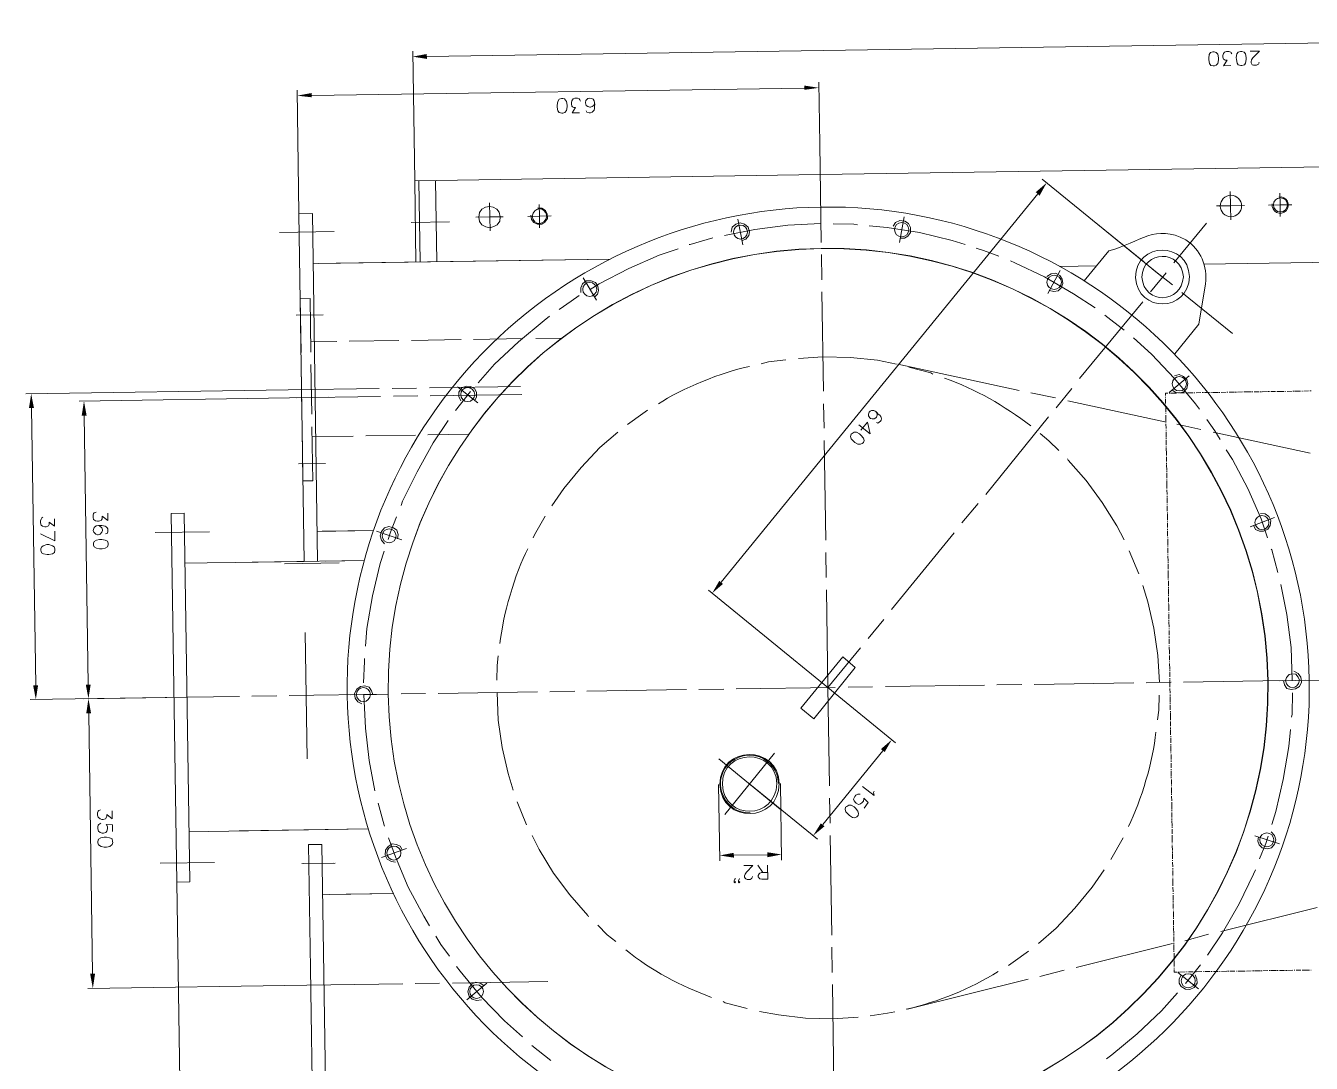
# Model space of a CAD drawing. Header units: millimetres. Extents: x -48 to 5523, y -114 to 5147.
# Drawn here: x -39.48 to -37.728, y -113.604 to -112.19 of the extents above; entities that cross this region are included whole.
import ezdxf

# ---------------------------------------------------------------- set-up
doc = ezdxf.new("R2010")
doc.units = ezdxf.units.MM
doc.layers.add('PDF_Geometry', color=7, linetype='Continuous')
doc.layers.add('PDF_Solid Fills', color=7, linetype='Continuous')

msp = doc.modelspace()

# ---------------------------------------------------------------- linework, layer by layer
at = {"layer": 'PDF_Geometry', "lineweight": 13}
for points in [[(-38.9482, -112.5118), (-38.9498, -112.401), (-38.3974, -112.3926), (-36.6601, -112.3663), (-36.6628, -112.1896)], [(-36.6827, -112.1974), (-38.9332, -112.2315)], [(-38.9498, -112.401), (-38.9525, -112.2243)], [(-37.8379, -112.2441), (-37.8479, -112.2443), (-37.843, -112.2367), (-37.8455, -112.2367), (-37.8472, -112.2359), (-37.8481, -112.2351), (-37.8489, -112.2326), (-37.849, -112.2301), (-37.8482, -112.2276), (-37.8465, -112.2259), (-37.844, -112.225), (-37.8407, -112.225), (-37.8382, -112.2258), (-37.8374, -112.2266), (-37.8365, -112.2282)], [(-37.7997, -112.2394), (-37.7996, -112.2402), (-37.8005, -112.2419), (-37.8013, -112.2427), (-37.8029, -112.2436), (-37.8071, -112.2436), (-37.8088, -112.2428), (-37.8096, -112.242), (-37.8105, -112.2404), (-37.8105, -112.2387), (-37.8097, -112.2362), (-37.8081, -112.2336), (-37.7991, -112.2243), (-37.8115, -112.2245)], [(-38.396, -112.4851), (-38.398, -112.3509), (-38.3993, -112.2668)], [(-39.082, -112.9197), (-39.0892, -112.4456), (-39.1075, -112.4459), (-39.1101, -112.2775)], [(-38.4192, -112.2746), (-39.09, -112.2847)], [(-38.7254, -112.3084), (-38.7354, -112.3085), (-38.7305, -112.301), (-38.733, -112.301), (-38.7347, -112.3002), (-38.7355, -112.2994), (-38.7364, -112.296), (-38.7364, -112.2944), (-38.7356, -112.2919), (-38.734, -112.2893), (-38.7315, -112.2885), (-38.7282, -112.2884), (-38.7257, -112.2892), (-38.7248, -112.2909), (-38.724, -112.2925)], [(-38.7115, -112.2882), (-38.714, -112.289), (-38.7165, -112.2916), (-38.7173, -112.2941), (-38.7173, -112.2949), (-38.7164, -112.2982), (-38.7138, -112.2999), (-38.7113, -112.3007), (-38.7105, -112.3007), (-38.708, -112.2998), (-38.7055, -112.2981), (-38.7048, -112.2947)], [(-38.7163, -112.3057), (-38.7154, -112.3074), (-38.7121, -112.3082), (-38.7104, -112.3082), (-38.7079, -112.3073), (-38.7054, -112.3047)], [(-38.944, -112.4009), (-38.9423, -112.5117)], [(-38.9215, -112.4005), (-38.9198, -112.5113)], [(-37.9311, -112.5322), (-38.0948, -112.3988)], [(-38.1011, -112.4189), (-38.5323, -112.948)], [(-37.8192, -112.4347), (-37.8384, -112.435), (-37.8387, -112.4158)], [(-37.755, -112.4337), (-37.7709, -112.4339), (-37.7711, -112.4181)], [(-39.0892, -112.4456), (-39.1075, -112.4459), (-39.1003, -112.92), (-39.1945, -112.9214)], [(-38.8291, -112.45), (-38.8474, -112.4502), (-38.8477, -112.4311)], [(-38.7916, -112.4477), (-38.7907, -112.4536), (-38.7873, -112.4577), (-38.7823, -112.4601), (-38.7764, -112.46), (-38.7723, -112.4574), (-38.769, -112.4524), (-38.7691, -112.4466), (-38.7717, -112.4416), (-38.7768, -112.4383), (-38.7826, -112.4384)], [(-38.7797, -112.4651), (-38.7799, -112.4492), (-38.7802, -112.4334)], [(-37.8575, -112.4353), (-37.8384, -112.435), (-37.8381, -112.4541)], [(-37.7706, -112.4498), (-37.7709, -112.4339), (-37.7867, -112.4342)], [(-38.9548, -112.4577), (-38.9023, -112.4569)], [(-38.8666, -112.4505), (-38.8474, -112.4502), (-38.8471, -112.4694)], [(-38.8624, -112.4505), (-38.8615, -112.4563), (-38.8581, -112.4612), (-38.853, -112.4637), (-38.8472, -112.4652), (-38.8422, -112.4635), (-38.8373, -112.4609), (-38.834, -112.4559), (-38.8333, -112.45)], [(-38.7641, -112.449), (-38.7958, -112.4495)], [(-38.3964, -112.4592), (-38.4414, -112.4616), (-38.4863, -112.4673), (-38.5278, -112.4754)], [(-38.5036, -112.4825), (-38.4986, -112.4808), (-38.4945, -112.4757), (-38.4937, -112.4707), (-38.4955, -112.4641), (-38.5006, -112.46), (-38.5064, -112.4584), (-38.5122, -112.4602), (-38.5172, -112.4644), (-38.5187, -112.4711)], [(-38.5098, -112.4535), (-38.5026, -112.4884)], [(-38.3464, -112.461), (-38.3514, -112.4602), (-38.3797, -112.4598)], [(-38.2001, -112.4879), (-38.2177, -112.4824), (-38.262, -112.4714), (-38.3063, -112.4646), (-38.3305, -112.4624)], [(-38.2886, -112.4793), (-38.2827, -112.4792), (-38.2778, -112.4766), (-38.2745, -112.4716), (-38.2746, -112.4649), (-38.2772, -112.4591), (-38.2823, -112.4559), (-38.2889, -112.4551), (-38.2947, -112.4577), (-38.298, -112.4628)], [(-38.2832, -112.45), (-38.2893, -112.4851)], [(-38.0264, -112.4545), (-37.9572, -112.5109)], [(-37.8713, -112.4588), (-37.9155, -112.5128)], [(-39.1338, -112.4713), (-39.0596, -112.4701)], [(-38.5436, -112.479), (-38.5743, -112.4878), (-38.576, -112.4878)], [(-38.5909, -112.4939), (-38.6166, -112.5026), (-38.658, -112.5207), (-38.6985, -112.5413), (-38.7109, -112.549)], [(-38.154, -112.5039), (-38.175, -112.4959), (-38.185, -112.4927)], [(-38.0377, -112.5372), (-38.0041, -112.4966)], [(-39.0881, -112.5139), (-38.6832, -112.5078), (-39.0815, -112.5138)], [(-38.3952, -112.5359), (-38.3958, -112.5017)], [(-38.0229, -112.5744), (-38.0524, -112.5549), (-38.0919, -112.5321), (-38.1322, -112.5128), (-38.1381, -112.5103)], [(-38.0205, -112.5169), (-38.0713, -112.5177)], [(-37.1347, -112.5035), (-37.8747, -112.5147)], [(-38.7203, -112.5333), (-38.7023, -112.5639)], [(-38.085, -112.5504), (-38.0791, -112.552), (-38.0733, -112.551), (-38.0692, -112.5468), (-38.0668, -112.5409), (-38.0677, -112.5351), (-38.0711, -112.5302), (-38.077, -112.5269), (-38.0828, -112.5278), (-38.0886, -112.5313)], [(-38.0704, -112.5235), (-38.0874, -112.5546)], [(-37.9262, -112.5263), (-37.9474, -112.5525)], [(-37.9446, -112.5216), (-37.9176, -112.5428)], [(-38.7049, -112.5598), (-38.7008, -112.5555), (-38.6992, -112.5505), (-38.7001, -112.5447), (-38.7035, -112.5397), (-38.7094, -112.5373), (-38.7161, -112.5374), (-38.721, -112.5417), (-38.7234, -112.5467), (-38.7233, -112.5534)], [(-38.3929, -112.6876), (-38.395, -112.5526)], [(-37.8726, -112.5413), (-37.8818, -112.5965), (-37.9145, -112.637)], [(-37.9049, -112.5535), (-37.8357, -112.6091)], [(-39.1046, -112.635), (-39.1058, -112.5617), (-39.0924, -112.5615), (-39.0913, -112.6348)], [(-38.7258, -112.5576), (-38.7365, -112.5652), (-38.753, -112.5763)], [(-37.9581, -112.566), (-38.044, -112.6706)], [(-39.0746, -112.5837), (-39.1113, -112.5843)], [(-38.7662, -112.5857), (-38.7736, -112.5916), (-38.8082, -112.6205), (-38.841, -112.651), (-38.8632, -112.6763)], [(-37.9833, -112.6047), (-38.0095, -112.5842)], [(-39.0557, -112.6201), (-39.0915, -112.6206)], [(-38.9715, -112.6188), (-39.039, -112.6198)], [(-38.8866, -112.6175), (-38.954, -112.6185)], [(-38.8024, -112.6162), (-38.8699, -112.6173)], [(-38.7499, -112.6155), (-38.7849, -112.616)], [(-37.8808, -112.7123), (-37.886, -112.7049), (-37.9148, -112.6703), (-37.9461, -112.6375), (-37.9706, -112.6153)], [(-38.2935, -112.651), (-38.3194, -112.6456), (-38.3561, -112.642), (-38.3936, -112.6409), (-38.4269, -112.6431)], [(-39.1034, -112.7192), (-39.1044, -112.6517)], [(-39.0911, -112.6515), (-39.09, -112.719)], [(-38.4444, -112.645), (-38.4677, -112.6479), (-38.4777, -112.6505)], [(-38.1263, -112.6869), (-38.2918, -112.651)], [(-38.2441, -112.6645), (-38.2466, -112.6628), (-38.2768, -112.655)], [(-37.8949, -112.6667), (-37.922, -112.6896)], [(-37.9179, -112.6862), (-37.9129, -112.6895), (-37.907, -112.6902), (-37.902, -112.6885), (-37.8979, -112.6842), (-37.8964, -112.6775), (-37.8981, -112.6717), (-37.9023, -112.6676), (-37.9082, -112.6652), (-37.9149, -112.667)], [(-38.9981, -112.6842), (-39.1222, -112.6861), (-39.4797, -112.6915)], [(-38.9806, -112.684), (-38.9472, -112.6835)], [(-38.9297, -112.6832), (-38.8056, -112.6813)], [(-38.8037, -112.6921), (-38.9287, -112.694)], [(-38.8738, -112.6882), (-38.8943, -112.7143)], [(-38.8914, -112.6818), (-38.8636, -112.7039)], [(-38.8678, -112.7006), (-38.8654, -112.6955), (-38.8655, -112.6897), (-38.868, -112.6848), (-38.8739, -112.6815), (-38.8798, -112.6808), (-38.8856, -112.6833), (-38.8896, -112.6892), (-38.8895, -112.6951), (-38.887, -112.7009)], [(-38.0769, -112.6969), (-38.1104, -112.6899)], [(-38.0546, -112.6841), (-38.0759, -112.7103)], [(-37.927, -112.6938), (-37.927, -112.6905), (-37.9237, -112.6905)], [(-37.9203, -112.6904), (-37.922, -112.6904)], [(-37.912, -112.6903), (-37.9195, -112.6904)], [(-37.9095, -112.6902), (-37.9103, -112.6902)], [(-37.9012, -112.6901), (-37.9078, -112.6902)], [(-37.8978, -112.6901), (-37.8995, -112.6901)], [(-37.8895, -112.6899), (-37.897, -112.69)], [(-37.887, -112.6899), (-37.8878, -112.6899)], [(-37.8787, -112.6898), (-37.8853, -112.6899)], [(-37.8753, -112.6897), (-37.877, -112.6897)], [(-37.867, -112.6896), (-37.8737, -112.6897)], [(-37.8645, -112.6896), (-37.8653, -112.6896)], [(-37.8553, -112.6894), (-37.8628, -112.6895)], [(-37.8528, -112.6894), (-37.8545, -112.6894)], [(-37.8445, -112.6893), (-37.8512, -112.6894)], [(-37.842, -112.6892), (-37.8428, -112.6892)], [(-37.8329, -112.6891), (-37.8403, -112.6892)], [(-37.8304, -112.689), (-37.832, -112.6891)], [(-37.822, -112.6889), (-37.8287, -112.689)], [(-37.8187, -112.6889), (-37.8204, -112.6889)], [(-37.8104, -112.6887), (-37.8179, -112.6888)], [(-37.8079, -112.6887), (-37.8095, -112.6887)], [(-37.7995, -112.6886), (-37.8062, -112.6887)], [(-37.7962, -112.6885), (-37.7979, -112.6885)], [(-37.7879, -112.6884), (-37.7954, -112.6885)], [(-37.7854, -112.6884), (-37.787, -112.6884)], [(-37.777, -112.6882), (-37.7837, -112.6883)], [(-37.7737, -112.6882), (-37.7754, -112.6882)], [(-37.7654, -112.6881), (-37.7729, -112.6882)], [(-37.7629, -112.688), (-37.7637, -112.688)], [(-37.7545, -112.6879), (-37.7612, -112.688)], [(-37.7512, -112.6878), (-37.7529, -112.6879)], [(-37.7429, -112.6877), (-37.7504, -112.6878)], [(-37.7404, -112.6877), (-37.7412, -112.6877)], [(-37.732, -112.6875), (-37.7387, -112.6876)], [(-37.7287, -112.6875), (-37.7304, -112.6875)], [(-39.4719, -112.7106), (-39.4661, -113.0889)], [(-38.9962, -112.695), (-39.1204, -112.6969), (-39.407, -112.7012)], [(-39.0671, -112.6961), (-39.1112, -112.6968)], [(-38.9454, -112.6943), (-38.9787, -112.6948)], [(-38.3922, -112.7384), (-38.3927, -112.7051)], [(-37.9281, -112.7297), (-38.0602, -112.7009)], [(-37.9269, -112.6963), (-37.9269, -112.6955)], [(-37.9268, -112.7047), (-37.9269, -112.698)], [(-37.9267, -112.708), (-37.9268, -112.7063)], [(-37.9266, -112.7163), (-37.9267, -112.7097)], [(-39.4, -112.7211), (-39.3945, -113.0878)], [(-38.9041, -112.7278), (-38.9244, -112.7581), (-38.9463, -112.7976), (-38.9666, -112.8379), (-38.9681, -112.8438)], [(-38.6326, -112.7137), (-38.6392, -112.718), (-38.6598, -112.7333)], [(-38.3308, -112.7166), (-38.3316, -112.7191), (-38.3316, -112.7216), (-38.3299, -112.7241), (-38.329, -112.7249), (-38.3265, -112.7257), (-38.324, -112.7257), (-38.3215, -112.724), (-38.3207, -112.7231), (-38.3199, -112.7206), (-38.32, -112.7181), (-38.3217, -112.7156)], [(-38.0865, -112.7229), (-38.1716, -112.8284)], [(-37.9266, -112.7188), (-37.9266, -112.718)], [(-37.9264, -112.728), (-37.9266, -112.7205)], [(-37.8527, -112.7535), (-37.8596, -112.742), (-37.8706, -112.7263)], [(-39.0898, -112.7364), (-39.0887, -112.8098), (-39.102, -112.81), (-39.1031, -112.7367)], [(-38.673, -112.7435), (-38.6976, -112.7647), (-38.7231, -112.7917), (-38.7468, -112.8204), (-38.7631, -112.844)], [(-38.3447, -112.7335), (-38.3295, -112.7458), (-38.3331, -112.73), (-38.3421, -112.741)], [(-38.3206, -112.7306), (-38.3189, -112.7314)], [(-38.0725, -112.7685), (-38.086, -112.7554), (-38.0979, -112.7456)], [(-37.9264, -112.7305), (-37.9264, -112.7288)], [(-37.9263, -112.7388), (-37.9264, -112.7322)], [(-37.9262, -112.7413), (-37.9262, -112.7405)], [(-37.9261, -112.7505), (-37.9262, -112.743)], [(-37.8788, -112.7398), (-37.9114, -112.7328)], [(-37.7299, -112.7725), (-37.862, -112.7437)], [(-39.0337, -112.7489), (-39.0896, -112.7498)], [(-38.9488, -112.7476), (-39.0162, -112.7487)], [(-38.8763, -112.7465), (-38.9321, -112.7474)], [(-38.3899, -112.8909), (-38.3919, -112.755)], [(-37.9261, -112.753), (-37.9261, -112.7513)], [(-37.9259, -112.7613), (-37.926, -112.7547)], [(-37.9259, -112.7647), (-37.9259, -112.763)], [(-37.9831, -112.8905), (-37.9934, -112.8715), (-38.0131, -112.8393), (-38.0352, -112.8097), (-38.0598, -112.7817), (-38.0607, -112.78)], [(-37.9258, -112.773), (-37.9259, -112.7655)], [(-37.9257, -112.7755), (-37.9257, -112.7738)], [(-37.9256, -112.7838), (-37.9257, -112.7772)], [(-37.7882, -112.8876), (-37.7969, -112.8619), (-37.815, -112.8205), (-37.8356, -112.7808), (-37.8442, -112.7676)], [(-39.0715, -112.7862), (-39.1082, -112.7867)], [(-37.9255, -112.7872), (-37.9256, -112.7855)], [(-37.9254, -112.7955), (-37.9255, -112.788)], [(-37.9254, -112.798), (-37.9254, -112.7963)], [(-37.9253, -112.8063), (-37.9254, -112.7997)], [(-37.9252, -112.8097), (-37.9252, -112.808)], [(-37.9251, -112.818), (-37.9252, -112.8105)], [(-37.925, -112.8205), (-37.9251, -112.8188)], [(-37.9249, -112.8288), (-37.925, -112.8222)], [(-37.9249, -112.8322), (-37.9249, -112.8305)], [(-37.9247, -112.8405), (-37.9248, -112.833)], [(-38.1823, -112.8411), (-38.2044, -112.8672)], [(-37.9247, -112.843), (-37.9247, -112.8422)], [(-37.9246, -112.8513), (-37.9247, -112.8446)], [(-39.4404, -112.8618), (-39.4403, -112.8718), (-39.4479, -112.8661), (-39.4478, -112.8694), (-39.4486, -112.8711), (-39.4494, -112.8719), (-39.4519, -112.8728), (-39.4536, -112.8728), (-39.4569, -112.872), (-39.4586, -112.8704), (-39.4595, -112.8671), (-39.4595, -112.8646), (-39.4588, -112.8621), (-39.4579, -112.8604), (-39.4563, -112.8595)], [(-39.368, -112.854), (-39.3679, -112.864), (-39.3755, -112.8583), (-39.3754, -112.8616), (-39.3762, -112.8633), (-39.377, -112.8641), (-39.3804, -112.865), (-39.382, -112.8651), (-39.3845, -112.8643), (-39.3871, -112.8626), (-39.3879, -112.8601), (-39.388, -112.8568), (-39.3872, -112.8543), (-39.3864, -112.8535), (-39.3839, -112.8526)], [(-38.9746, -112.8589), (-38.9826, -112.8798), (-38.9858, -112.8899)], [(-38.7721, -112.8583), (-38.7867, -112.8835), (-38.7883, -112.8877)], [(-37.9245, -112.8546), (-37.9245, -112.853)], [(-37.9244, -112.863), (-37.9245, -112.8555)], [(-37.9244, -112.8655), (-37.9244, -112.8646)], [(-37.9242, -112.8738), (-37.9243, -112.8671)], [(-37.7786, -112.8599), (-37.8117, -112.8729)], [(-37.8068, -112.8712), (-37.8042, -112.8762), (-37.7991, -112.8786), (-37.7933, -112.8785), (-37.7875, -112.8759), (-37.7843, -112.8709), (-37.7835, -112.8642), (-37.7861, -112.8584), (-37.7912, -112.8551), (-37.7978, -112.8544)], [(-39.4402, -112.8784), (-39.44, -112.8918), (-39.4593, -112.8821)], [(-39.3877, -112.8776), (-39.3868, -112.8801), (-39.3843, -112.8826), (-39.3818, -112.8834), (-39.3809, -112.8834), (-39.3784, -112.8825), (-39.376, -112.88), (-39.3752, -112.8775), (-39.3752, -112.8766), (-39.3761, -112.8741), (-39.3786, -112.8717), (-39.3811, -112.8709)], [(-39.3709, -112.8824), (-39.3684, -112.8815)], [(-39.3035, -112.8805), (-39.2293, -112.8794)], [(-39.0826, -112.8789), (-39.006, -112.8777), (-39.076, -112.8788)], [(-39.0018, -112.8785), (-38.9674, -112.8904)], [(-38.9733, -112.8889), (-38.9725, -112.883), (-38.9743, -112.8772), (-38.9785, -112.8739), (-38.9852, -112.8724), (-38.991, -112.8741), (-38.9951, -112.8792), (-38.9967, -112.8851), (-38.9949, -112.8909), (-38.9907, -112.8958)], [(-38.215, -112.8807), (-38.3001, -112.9854)], [(-37.9242, -112.8771), (-37.9242, -112.8755)], [(-37.9241, -112.8855), (-37.9242, -112.8788)], [(-37.924, -112.888), (-37.924, -112.8871)], [(-37.9239, -112.8971), (-37.924, -112.8896)], [(-37.9238, -112.8996), (-37.9239, -112.898)], [(-37.9237, -112.908), (-37.9238, -112.9013)], [(-37.7741, -112.9349), (-37.7821, -112.9042), (-37.7829, -112.9033)], [(-39.2628, -112.9224), (-39.0187, -112.9187), (-39.0712, -112.9195)], [(-38.9914, -112.9058), (-38.9969, -112.9226), (-39.0071, -112.9669), (-39.0148, -113.0112), (-39.0169, -113.0354)], [(-38.3891, -112.9417), (-38.3896, -112.9075)], [(-37.9633, -112.9369), (-37.9763, -112.9054)], [(-37.9237, -112.9105), (-37.9237, -112.9096)], [(-37.9235, -112.9196), (-37.9236, -112.9121)], [(-37.9235, -112.9221), (-37.9235, -112.9205)], [(-39.127, -112.9229), (-39.0528, -112.9217)], [(-37.9234, -112.9305), (-37.9235, -112.9238)], [(-37.9233, -112.9338), (-37.9233, -112.9321)], [(-37.9232, -112.9421), (-37.9233, -112.9346)], [(-37.9352, -113.0848), (-37.9374, -113.0482), (-37.943, -113.0108), (-37.951, -112.9751), (-37.958, -112.9527)], [(-37.9232, -112.9446), (-37.9232, -112.943)], [(-37.923, -112.953), (-37.9231, -112.9463)], [(-37.923, -112.9563), (-37.923, -112.9546)], [(-37.7544, -113.0821), (-37.7559, -113.0371), (-37.7616, -112.9922), (-37.7697, -112.9515)], [(-38.3848, -113.2258), (-38.3868, -113.0917), (-38.5497, -112.9591)], [(-38.3426, -113.0377), (-38.3868, -113.0917), (-38.3888, -112.9584)], [(-37.9229, -112.9646), (-37.923, -112.9571)], [(-37.9228, -112.9671), (-37.9228, -112.9655)], [(-37.9227, -112.9755), (-37.9228, -112.9688)], [(-37.9226, -112.9788), (-37.9227, -112.9771)], [(-37.9225, -112.9871), (-37.9226, -112.9796)], [(-37.9225, -112.9896), (-37.9225, -112.9888)], [(-37.9223, -112.998), (-37.9225, -112.9913)], [(-38.3107, -112.9988), (-38.332, -113.025)], [(-37.9223, -113.0013), (-37.9223, -112.9996)], [(-37.9222, -113.0096), (-37.9223, -113.0021)], [(-39.0963, -113.1891), (-39.0989, -113.0166)], [(-37.9221, -113.0121), (-37.9221, -113.0113)], [(-37.922, -113.0205), (-37.9221, -113.0138)], [(-37.922, -113.0238), (-37.922, -113.0221)], [(-37.9218, -113.0321), (-37.9219, -113.0255)], [(-37.9218, -113.0346), (-37.9218, -113.0338)], [(-37.9217, -113.0438), (-37.9218, -113.0363)], [(-39.0183, -113.0521), (-39.0183, -113.0562), (-39.0195, -113.0854)], [(-38.8359, -113.0485), (-38.8373, -113.0618), (-38.8379, -113.0818)], [(-37.9216, -113.0463), (-37.9216, -113.0446)], [(-37.9215, -113.0546), (-37.9216, -113.048)], [(-37.9215, -113.0571), (-37.9215, -113.0563)], [(-37.9213, -113.0663), (-37.9214, -113.0588)], [(-37.9213, -113.0688), (-37.9213, -113.0671)], [(-37.9212, -113.0771), (-37.9213, -113.0705)], [(-37.9211, -113.0805), (-37.9211, -113.0788)], [(-37.7661, -113.0823), (-37.7651, -113.0881), (-37.7617, -113.093), (-37.7559, -113.0946), (-37.75, -113.0937), (-37.7443, -113.0903), (-37.7419, -113.0844), (-37.7428, -113.0778), (-37.7462, -113.0728), (-37.7521, -113.0696)], [(-37.7444, -113.0819), (-37.7461, -113.0778), (-37.7495, -113.0737), (-37.7545, -113.0729), (-37.7587, -113.0738), (-37.762, -113.078), (-37.7636, -113.0822)], [(-39.0067, -113.1011), (-39.0085, -113.0961), (-39.0119, -113.0911), (-39.0178, -113.0896), (-39.0236, -113.0905), (-39.0285, -113.0939), (-39.0318, -113.0998), (-39.0308, -113.1064), (-39.0274, -113.1114), (-39.0216, -113.1138)], [(-38.5793, -113.0946), (-38.7151, -113.0966)], [(-38.5285, -113.0938), (-38.5626, -113.0943)], [(-38.3768, -113.0915), (-38.5118, -113.0936)], [(-38.3868, -113.0917), (-38.2948, -113.167)], [(-38.326, -113.0908), (-38.3593, -113.0913)], [(-38.1735, -113.0884), (-38.3085, -113.0905)], [(-38.1227, -113.0877), (-38.1568, -113.0882)], [(-37.9702, -113.0854), (-38.106, -113.0874)], [(-37.9194, -113.0846), (-37.9535, -113.0851)], [(-37.9211, -113.0813), (-37.921, -113.0846), (-37.921, -113.0888)], [(-37.921, -113.0896), (-37.9209, -113.0913)], [(-37.9209, -113.093), (-37.9208, -113.0996)], [(-37.7677, -113.0823), (-37.9027, -113.0843)], [(-37.7361, -113.0818), (-37.7719, -113.0824)], [(-37.7169, -113.0815), (-37.7502, -113.082)], [(-39.1884, -113.1038), (-39.2592, -113.1049), (-39.4734, -113.1081)], [(-39.1376, -113.103), (-39.1717, -113.1036)], [(-39.0376, -113.1015), (-39.0017, -113.101)], [(-39.0192, -113.1021), (-39.0192, -113.1013), (-39.0169, -113.1471), (-39.012, -113.1912), (-39.0039, -113.2327)], [(-38.9351, -113.1), (-38.9684, -113.1005)], [(-38.7826, -113.0977), (-38.9176, -113.0997)], [(-38.8376, -113.0993), (-38.8376, -113.0985), (-38.8362, -113.136), (-38.8306, -113.1734), (-38.8226, -113.2091), (-38.8156, -113.2315)], [(-38.7318, -113.0969), (-38.7659, -113.0974)], [(-37.9378, -113.1357), (-37.9363, -113.1224), (-37.9358, -113.1023)], [(-37.9208, -113.1013), (-37.9208, -113.103)], [(-37.9207, -113.1038), (-37.9206, -113.1113)], [(-37.9206, -113.1121), (-37.9206, -113.1138)], [(-37.7553, -113.1321), (-37.7545, -113.1279), (-37.7541, -113.0988)], [(-39.3885, -113.4819), (-39.3939, -113.1269)], [(-37.9206, -113.1155), (-37.9205, -113.1221)], [(-37.9204, -113.1238), (-37.9204, -113.1255)], [(-37.9204, -113.1263), (-37.9203, -113.1338)], [(-37.9203, -113.1346), (-37.9203, -113.1363)], [(-37.9202, -113.1379), (-37.9201, -113.1446)], [(-37.9201, -113.1463), (-37.9201, -113.1479)], [(-37.9201, -113.1488), (-37.92, -113.1563)], [(-37.7823, -113.2784), (-37.7767, -113.2608), (-37.7665, -113.2173), (-37.7589, -113.1722), (-37.7567, -113.1488)], [(-37.9199, -113.1579), (-37.9199, -113.1588)], [(-37.9199, -113.1604), (-37.9198, -113.1671)], [(-38.5275, -113.2647), (-38.4596, -113.1811)], [(-38.3122, -113.1781), (-38.394, -113.2785)], [(-37.9198, -113.1688), (-37.9197, -113.1704)], [(-37.9197, -113.1713), (-37.9196, -113.1788)], [(-37.9196, -113.1804), (-37.9196, -113.1813)], [(-37.9195, -113.1829), (-37.9194, -113.1896)], [(-38.5354, -113.1889), (-38.4518, -113.2577)], [(-37.9194, -113.1913), (-37.9194, -113.1929)], [(-37.9194, -113.1946), (-37.9193, -113.2013)], [(-37.9192, -113.2029), (-37.9192, -113.2038)], [(-37.9192, -113.2054), (-37.9191, -113.2129)], [(-37.9191, -113.2138), (-37.9191, -113.2154)], [(-37.919, -113.2171), (-37.9189, -113.2238)], [(-38.5357, -113.2239), (-38.5341, -113.3281)], [(-38.4932, -113.2233), (-38.4012, -113.2986)], [(-38.4515, -113.2227), (-38.4499, -113.3268)], [(-38.3238, -113.2332), (-38.3246, -113.2349), (-38.3237, -113.2391), (-38.3398, -113.2268)], [(-37.9189, -113.2254), (-37.9189, -113.2263)], [(-37.9189, -113.2279), (-37.9188, -113.2354)], [(-37.9187, -113.2363), (-37.9187, -113.2379)], [(-38.9995, -113.2493), (-38.9915, -113.2792), (-38.9907, -113.2808)], [(-38.8103, -113.2473), (-38.7974, -113.2787)], [(-38.3845, -113.2425), (-38.384, -113.2767)], [(-38.3377, -113.256), (-38.3319, -113.2484), (-38.3379, -113.2426), (-38.3378, -113.2435), (-38.3386, -113.2468), (-38.3403, -113.2485), (-38.3427, -113.2502), (-38.3452, -113.2511), (-38.3486, -113.2494), (-38.3494, -113.2486), (-38.3511, -113.2462), (-38.352, -113.2437), (-38.3504, -113.2403), (-38.3488, -113.2386), (-38.3463, -113.2369), (-38.3429, -113.2369)], [(-37.9187, -113.2396), (-37.9186, -113.2463)], [(-37.9186, -113.2479), (-37.9185, -113.2496)], [(-37.9185, -113.2504), (-37.9184, -113.2579)], [(-39.3619, -113.2598), (-39.3617, -113.2706), (-39.3693, -113.2649), (-39.3693, -113.2674), (-39.3709, -113.2708), (-39.3742, -113.2717), (-39.3759, -113.2717), (-39.3784, -113.2709), (-39.3809, -113.2684), (-39.3818, -113.2659), (-39.3818, -113.2626), (-39.381, -113.2601), (-39.3802, -113.2592), (-39.3777, -113.2584)], [(-37.9184, -113.2588), (-37.9184, -113.2604)], [(-37.9183, -113.2621), (-37.9182, -113.2688)], [(-37.9182, -113.2704), (-37.9182, -113.2721)], [(-39.3615, -113.2881), (-39.3616, -113.279), (-39.3699, -113.2783), (-39.3691, -113.2791), (-39.3682, -113.2816), (-39.3682, -113.2841), (-39.369, -113.2874), (-39.3706, -113.2891), (-39.3739, -113.29), (-39.3756, -113.29), (-39.3781, -113.2892), (-39.3806, -113.2876), (-39.3815, -113.2843), (-39.3816, -113.2818), (-39.3808, -113.2793), (-39.3799, -113.2784), (-39.3775, -113.2767)], [(-39.2573, -113.2882), (-39.0131, -113.2845), (-39.1889, -113.2872)], [(-37.9182, -113.2729), (-37.9181, -113.2804)], [(-37.9181, -113.2813), (-37.918, -113.2829)], [(-37.918, -113.2846), (-37.9179, -113.2913)], [(-37.8003, -113.2953), (-37.8011, -113.3012), (-37.7993, -113.3061), (-37.7951, -113.3102), (-37.7884, -113.3118), (-37.7826, -113.3101), (-37.7785, -113.305), (-37.7769, -113.2991), (-37.7787, -113.2933), (-37.7829, -113.2884)], [(-39.0887, -113.689), (-39.0704, -113.6888), (-39.0762, -113.3055), (-39.0945, -113.3058), (-39.0919, -113.4749), (-39.0887, -113.689), (-39.0849, -113.9373)], [(-38.9669, -113.313), (-38.9694, -113.308), (-38.9745, -113.3056), (-38.9803, -113.3049), (-38.9861, -113.3083), (-38.9894, -113.3133), (-38.9901, -113.32), (-38.9875, -113.3258), (-38.9816, -113.329), (-38.9758, -113.3298)], [(-38.9854, -113.2966), (-38.9759, -113.3223), (-38.9586, -113.3637), (-38.9372, -113.4034), (-38.9295, -113.4166)], [(-38.7896, -113.2936), (-38.7802, -113.3127), (-38.7605, -113.3449), (-38.7384, -113.3745), (-38.7138, -113.4025), (-38.713, -113.4042)], [(-38.3838, -113.2933), (-38.3817, -113.4291)], [(-38.0016, -113.3259), (-37.9845, -113.2964)], [(-37.9179, -113.2929), (-37.9179, -113.2946)], [(-37.9178, -113.2954), (-37.9177, -113.3029)], [(-37.9177, -113.3046), (-37.9177, -113.3054)], [(-37.7719, -113.3049), (-37.8054, -113.2937)], [(-37.799, -113.3253), (-37.7902, -113.3043), (-37.787, -113.2943)], [(-38.995, -113.3234), (-38.9611, -113.3112)], [(-38.4692, -113.3196), (-38.515, -113.3203)], [(-37.9177, -113.3071), (-37.9176, -113.3138)], [(-37.9175, -113.3154), (-37.9175, -113.3171)], [(-37.9175, -113.3179), (-37.9174, -113.3254)], [(-39.2966, -113.3313), (-39.2225, -113.3302)], [(-39.1033, -113.3317), (-39.0583, -113.331)], [(-39.0599, -113.3311), (-39.1008, -113.3317)], [(-38.4896, -113.3491), (-38.4896, -113.3499), (-38.4904, -113.3516), (-38.4912, -113.3525), (-38.4929, -113.3533), (-38.497, -113.3534), (-38.4987, -113.3526), (-38.4996, -113.3517), (-38.5004, -113.3501), (-38.5004, -113.3484), (-38.4996, -113.3459), (-38.498, -113.3434), (-38.489, -113.3341), (-38.5015, -113.3343)], [(-38.4755, -113.3439), (-38.4823, -113.334)], [(-38.469, -113.3338), (-38.4687, -113.3529), (-38.477, -113.3531), (-38.4795, -113.3523), (-38.4821, -113.3498), (-38.4821, -113.3481), (-38.4805, -113.3456), (-38.4797, -113.3448), (-38.4772, -113.3439), (-38.4688, -113.3438)], [(-38.0998, -113.4407), (-38.076, -113.4195), (-38.0506, -113.3925), (-38.0268, -113.3638), (-38.0105, -113.3402)], [(-37.9174, -113.3271), (-37.9174, -113.3279)], [(-37.9173, -113.3296), (-37.9172, -113.3363)], [(-37.9172, -113.3379), (-37.9172, -113.3396)], [(-37.9171, -113.3413), (-37.917, -113.3479)], [(-37.8696, -113.4564), (-37.8492, -113.4261), (-37.8265, -113.3866), (-37.8071, -113.3463), (-37.8046, -113.3404)], [(-39.2737, -113.3568), (-39.2632, -114.0492)], [(-38.5145, -113.357), (-38.5137, -113.3561), (-38.5128, -113.3569), (-38.5136, -113.3578), (-38.5145, -113.357), (-38.5145, -113.3553), (-38.5137, -113.3528), (-38.5129, -113.3519)], [(-38.5086, -113.3569), (-38.5078, -113.356), (-38.507, -113.3569), (-38.5078, -113.3577), (-38.5086, -113.3569), (-38.5087, -113.3552), (-38.5079, -113.3527), (-38.5071, -113.3519)], [(-37.917, -113.3496), (-37.917, -113.3504)], [(-37.917, -113.3521), (-37.9169, -113.3596)], [(-39.066, -113.3737), (-38.9793, -113.3723), (-39.0751, -113.3738)], [(-37.9169, -113.3604), (-37.9168, -113.3621)], [(-37.9168, -113.3638), (-37.9167, -113.3704)], [(-37.9167, -113.3721), (-37.9167, -113.3729)], [(-37.9166, -113.3746), (-37.9165, -113.3821)], [(-37.9165, -113.3829), (-37.9165, -113.3846)], [(-37.9165, -113.3863), (-37.9164, -113.3929)], [(-37.7205, -113.3916), (-37.8517, -113.4244)], [(-37.9163, -113.3946), (-37.9163, -113.3954)], [(-37.9163, -113.3971), (-37.9162, -113.4046)], [(-37.9162, -113.4054), (-37.9162, -113.4071)], [(-37.9161, -113.4088), (-37.916, -113.4154)], [(-38.7003, -113.4156), (-38.6876, -113.4288), (-38.6758, -113.4378)], [(-37.916, -113.4171), (-37.916, -113.4188)], [(-37.916, -113.4196), (-37.9158, -113.4271)], [(-37.9158, -113.4279), (-37.9158, -113.4296)], [(-37.8683, -113.428), (-37.9007, -113.4369)], [(-38.9209, -113.4306), (-38.9141, -113.4422), (-38.9022, -113.4579)], [(-38.3815, -113.4458), (-38.3809, -113.48)], [(-37.9173, -113.4404), (-38.0485, -113.4733)], [(-37.9158, -113.4312), (-37.9157, -113.4379)], [(-37.9157, -113.4396), (-37.9156, -113.4412)], [(-37.9156, -113.4421), (-37.9155, -113.4496)], [(-38.1411, -113.4705), (-38.1344, -113.4662), (-38.1138, -113.4509)], [(-37.9155, -113.4504), (-37.9155, -113.4521)], [(-37.9154, -113.4537), (-37.9153, -113.4604)], [(-37.9153, -113.4621), (-37.9153, -113.4637)], [(-38.8928, -113.4719), (-38.8877, -113.4785), (-38.8588, -113.5139), (-38.8275, -113.5459), (-38.803, -113.568)], [(-38.0651, -113.4768), (-38.0983, -113.4857)], [(-37.9153, -113.4646), (-37.9152, -113.4721)], [(-37.9151, -113.4737), (-37.9151, -113.4746)], [(-37.9151, -113.4762), (-37.9151, -113.4796), (-37.9117, -113.4795)], [(-37.9084, -113.4795), (-37.9101, -113.4795)], [(-37.8822, -113.5024), (-37.91, -113.4803)], [(-37.9001, -113.4793), (-37.9076, -113.4795)], [(-37.8998, -113.4952), (-37.8794, -113.4699)], [(-37.8976, -113.4793), (-37.8984, -113.4793)], [(-37.8892, -113.4792), (-37.8959, -113.4793)], [(-37.8859, -113.4791), (-37.8876, -113.4792)], [(-37.8776, -113.479), (-37.8851, -113.4791)], [(-37.8751, -113.479), (-37.8759, -113.479)], [(-37.8667, -113.4788), (-37.8734, -113.4789)], [(-37.8634, -113.4788), (-37.8651, -113.4788)], [(-37.8551, -113.4787), (-37.8617, -113.4788)], [(-37.8526, -113.4786), (-37.8534, -113.4786)], [(-37.8434, -113.4785), (-37.8509, -113.4786)], [(-37.8409, -113.4785), (-37.8426, -113.4785)], [(-37.8326, -113.4783), (-37.8392, -113.4784)], [(-37.8301, -113.4783), (-37.8309, -113.4783)], [(-37.8209, -113.4782), (-37.8284, -113.4783)], [(-37.8184, -113.4781), (-37.8201, -113.4781)], [(-37.8101, -113.478), (-37.8167, -113.4781)], [(-37.8067, -113.4779), (-37.8084, -113.478)], [(-37.7984, -113.4778), (-37.8059, -113.4779)], [(-37.7959, -113.4778), (-37.7976, -113.4778)], [(-37.7876, -113.4776), (-37.7942, -113.4777)], [(-37.7842, -113.4776), (-37.7859, -113.4776)], [(-37.7759, -113.4775), (-37.7834, -113.4776)], [(-37.7734, -113.4774), (-37.7751, -113.4775)], [(-37.7651, -113.4773), (-37.7717, -113.4774)], [(-37.7617, -113.4773), (-37.7634, -113.4773)], [(-37.7534, -113.4771), (-37.7609, -113.4772)], [(-37.7509, -113.4771), (-37.7517, -113.4771)], [(-37.7426, -113.477), (-37.7492, -113.4771)], [(-37.7392, -113.4769), (-37.7409, -113.4769)], [(-37.7309, -113.4768), (-37.7384, -113.4769)], [(-37.7284, -113.4768), (-37.7292, -113.4768)], [(-38.9658, -113.4955), (-39.0966, -113.4975), (-39.3949, -113.502)], [(-38.9491, -113.4952), (-38.9158, -113.4947)], [(-38.8983, -113.4945), (-38.7683, -113.4925)], [(-38.8788, -113.5175), (-38.8516, -113.4946)], [(-38.8557, -113.498), (-38.8608, -113.4947), (-38.8666, -113.4932), (-38.8716, -113.4957), (-38.8757, -113.5), (-38.8773, -113.5067), (-38.8755, -113.5125), (-38.8713, -113.5166), (-38.8654, -113.5181), (-38.8588, -113.5172)], [(-38.3807, -113.4966), (-38.3786, -113.6316)], [(-38.1141, -113.4893), (-38.2785, -113.5301)], [(-37.9058, -113.4836), (-37.9082, -113.4886), (-37.9082, -113.4945), (-37.9056, -113.4994), (-37.8997, -113.5027), (-37.8939, -113.5034), (-37.8881, -113.5008), (-37.884, -113.4949), (-37.8841, -113.4891), (-37.8867, -113.4833)], [(-38.0074, -113.5977), (-38, -113.5925), (-37.9655, -113.5637), (-37.9326, -113.5323), (-37.9105, -113.5078)], [(-38.5295, -113.5197), (-38.527, -113.5213), (-38.4969, -113.5292)], [(-38.4801, -113.5331), (-38.4542, -113.5377), (-38.4175, -113.5422), (-38.38, -113.5433), (-38.3458, -113.5411)], [(-38.3292, -113.5392), (-38.3059, -113.5355), (-38.2959, -113.5337)], [(-38.7903, -113.5795), (-38.7642, -113.5999)]]:
    msp.add_lwpolyline(points, dxfattribs=at)
for points in [[(-37.8604, -112.2444), (-37.8579, -112.2436), (-37.8555, -112.241), (-37.8547, -112.236), (-37.8548, -112.2335), (-37.8557, -112.2285), (-37.8582, -112.2261), (-37.8607, -112.2253), (-37.8624, -112.2253), (-37.8657, -112.2262), (-37.8673, -112.2287), (-37.8681, -112.2337), (-37.868, -112.2362), (-37.8671, -112.2412), (-37.8654, -112.2437), (-37.8621, -112.2445)], [(-37.8229, -112.2439), (-37.8196, -112.243), (-37.818, -112.2405), (-37.8172, -112.2355), (-37.8173, -112.233), (-37.8182, -112.228), (-37.8199, -112.2255), (-37.8232, -112.2247), (-37.8249, -112.2247), (-37.8282, -112.2256), (-37.8298, -112.2281), (-37.8306, -112.2332), (-37.8305, -112.2357), (-37.8296, -112.2406), (-37.8279, -112.2431), (-37.8246, -112.2439)], [(-38.7479, -112.3087), (-38.7454, -112.3079), (-38.7429, -112.3053), (-38.7422, -112.3003), (-38.7422, -112.2978), (-38.7431, -112.2928), (-38.7457, -112.2895), (-38.7482, -112.2887), (-38.7499, -112.2887), (-38.7532, -112.2896), (-38.7548, -112.293), (-38.7555, -112.298), (-38.7555, -112.3005), (-38.7546, -112.3055), (-38.7529, -112.308), (-38.7495, -112.3087)], [(-38.3385, -112.7576), (-38.3377, -112.7551), (-38.3386, -112.7517), (-38.342, -112.7476), (-38.3437, -112.746), (-38.3479, -112.7435), (-38.3513, -112.7436), (-38.3537, -112.7453), (-38.3554, -112.7462), (-38.3562, -112.7495), (-38.3553, -112.7528), (-38.3519, -112.7561), (-38.3502, -112.7578), (-38.346, -112.7602), (-38.3427, -112.7601), (-38.3402, -112.7593)], [(-39.2562, -113.3565), (-39.2737, -113.3568), (-39.2813, -112.8544), (-39.2638, -112.8541)], [(-39.4398, -112.9026), (-39.4407, -112.9001), (-39.4432, -112.8985), (-39.4482, -112.8969), (-39.4507, -112.8969), (-39.4557, -112.8987), (-39.4582, -112.9004), (-39.459, -112.9029), (-39.4589, -112.9046), (-39.4581, -112.9079), (-39.4555, -112.9095), (-39.4505, -112.9103), (-39.448, -112.9102), (-39.443, -112.9093), (-39.4406, -112.9076), (-39.4398, -112.9043)], [(-39.3674, -112.8948), (-39.3683, -112.8924), (-39.3716, -112.8907), (-39.3758, -112.89), (-39.3792, -112.89), (-39.3833, -112.8909), (-39.3866, -112.8926), (-39.3874, -112.8951), (-39.3874, -112.8976), (-39.3865, -112.9001), (-39.3831, -112.9017), (-39.379, -112.9025), (-39.3756, -112.9025), (-39.3715, -112.9016), (-39.3682, -112.8999), (-39.3674, -112.8973)], [(-38.3666, -113.0497), (-38.4239, -113.1197), (-38.4062, -113.1345), (-38.3497, -113.0644)], [(-39.4009, -113.107), (-39.2592, -113.1049)], [(-38.3458, -113.2661), (-38.345, -113.2636), (-38.3459, -113.2602), (-38.3493, -113.2561), (-38.351, -113.2545), (-38.3552, -113.2521), (-38.3586, -113.2521), (-38.361, -113.2538), (-38.3627, -113.2547), (-38.3635, -113.258), (-38.3626, -113.2613), (-38.3575, -113.2663), (-38.3533, -113.2687), (-38.35, -113.2695), (-38.3475, -113.2678)], [(-39.3613, -113.3015), (-39.3621, -113.2981), (-39.3655, -113.2965), (-39.3697, -113.2958), (-39.373, -113.2958), (-39.3772, -113.2967), (-39.3805, -113.2984), (-39.3812, -113.3018), (-39.3812, -113.3034), (-39.3804, -113.3059), (-39.377, -113.3084), (-39.3728, -113.3091), (-39.3695, -113.3091), (-39.3653, -113.3082), (-39.362, -113.3056), (-39.3612, -113.3031)]]:
    msp.add_lwpolyline(points, close=True, dxfattribs=at)
msp.add_lwpolyline([(-39.0417, -113.1016, 0.414511), (-38.3769, -113.7474, 0.413493), (-37.7311, -113.0817, 0.413493), (-38.3967, -112.4368, 0.414424)], format="xyb", close=True, dxfattribs=at)
msp.add_lwpolyline([(-38.9859, -113.1008, 0.999813), (-37.7877, -113.0826, 0.998503), (-38.986, -113.1007, -0.998503), (-37.7873, -113.0824, -0.999813), (-38.9859, -113.1008), (-39.1209, -113.1028)], format="xyb", dxfattribs=at)
for centre, radius in [((-37.8379, -112.4354), 0.0146), ((-37.7705, -112.4339), 0.00953), ((-38.5059, -112.4709), 0.00953), ((-38.2864, -112.4676), 0.00981), ((-38.0787, -112.5394), 0.00981), ((-38.7114, -112.549), 0.00953), ((-37.9082, -112.6777), 0.00981), ((-38.8776, -112.6924), 0.00953), ((-37.7956, -112.8669), 0.00953), ((-38.9846, -112.8849), 0.00953), ((-39.0197, -113.1013), 0.00953), ((-37.7891, -113.2993), 0.00953), ((-38.9781, -113.3173), 0.00953), ((-38.8655, -113.5061), 0.0093), ((-37.8961, -113.4914), 0.00959)]:
    msp.add_circle(centre, radius, dxfattribs=at)
for centre, radius, start, end in [((-37.7707, -112.4341), 0.0111, 171.4494, 100.286), ((-38.3721, -113.1261), 0.4143, 282.8265, 301.593)]:
    msp.add_arc(centre, radius, start, end, dxfattribs=at)
for points in [[(-38.7054, -112.3047), (-38.7044, -112.2991), (-38.7027, -112.2882), (-38.7115, -112.2882)], [(-38.8333, -112.45), (-38.8333, -112.4312), (-38.863, -112.4316), (-38.8624, -112.4505)], [(-38.7699, -112.4491), (-38.7721, -112.4359), (-38.7881, -112.4361), (-38.7899, -112.4494)], [(-38.7899, -112.4494), (-38.7877, -112.4626), (-38.7717, -112.4623), (-38.7699, -112.4491)], [(-37.8993, -112.4817), (-37.9413, -112.4591), (-37.9602, -112.4844), (-38.0041, -112.4966)], [(-37.8944, -112.5317), (-37.8961, -112.4828), (-37.9675, -112.4839), (-37.9677, -112.5328)], [(-37.8726, -112.5413), (-37.8693, -112.518), (-37.8788, -112.4944), (-37.8993, -112.4817)], [(-37.9027, -112.5318), (-37.9055, -112.4944), (-37.9578, -112.4949), (-37.9594, -112.5326)], [(-37.9677, -112.5328), (-37.9648, -112.5815), (-37.8958, -112.5804), (-37.8944, -112.5317)], [(-37.9594, -112.5326), (-37.9551, -112.5707), (-37.9055, -112.5688), (-37.9027, -112.5318)], [(-38.4935, -112.6541), (-38.5297, -112.6613), (-38.5876, -112.6846), (-38.6177, -112.7051)], [(-38.1105, -112.735), (-38.1469, -112.7076), (-38.185, -112.6851), (-38.2282, -112.6701)], [(-38.3183, -112.7189), (-38.3218, -112.7149), (-38.3265, -112.7112), (-38.3308, -112.7166)], [(-38.3189, -112.7314), (-38.3127, -112.7282), (-38.3122, -112.7231), (-38.3183, -112.7189)], [(-39.3761, -112.8708), (-39.3814, -112.8704), (-39.3876, -112.8709), (-39.3877, -112.8776)], [(-39.3684, -112.8815), (-39.3661, -112.8749), (-39.3688, -112.8712), (-39.3761, -112.8708)], [(-38.7956, -112.9028), (-38.813, -112.9341), (-38.8303, -112.9961), (-38.8336, -113.0318)], [(-37.7636, -113.0822), (-37.7611, -113.0954), (-37.7464, -113.095), (-37.7444, -113.0819)], [(-37.9772, -113.2813), (-37.9602, -113.2452), (-37.9438, -113.1921), (-37.94, -113.1524)], [(-38.4532, -113.2227), (-38.4547, -113.1689), (-38.5341, -113.1701), (-38.534, -113.2239)], [(-38.4565, -113.2227), (-38.458, -113.1733), (-38.5307, -113.1744), (-38.5307, -113.2239)], [(-38.454, -113.2227), (-38.4564, -113.1857), (-38.4981, -113.1711), (-38.5236, -113.1971)], [(-38.5236, -113.1971), (-38.5461, -113.2229), (-38.5267, -113.2639), (-38.4926, -113.2625)], [(-38.534, -113.2239), (-38.5319, -113.2776), (-38.4536, -113.2765), (-38.4532, -113.2227)], [(-38.5307, -113.2239), (-38.5274, -113.2733), (-38.4583, -113.2723), (-38.4565, -113.2227)], [(-38.6623, -113.4492), (-38.6275, -113.4775), (-38.5873, -113.4986), (-38.5454, -113.5141)]]:
    msp.add_open_spline(points, degree=3, dxfattribs=at)
at = {"layer": 'PDF_Solid Fills', "lineweight": 13, "transparency": 33554559}
for points in [[(-38.9332, -112.2349), (-38.9333, -112.2282), (-38.9524, -112.2318)], [(-38.4192, -112.2771), (-38.4192, -112.2712), (-38.3992, -112.2743)], [(-39.0899, -112.2872), (-39.09, -112.2814), (-39.1099, -112.285)], [(-38.0986, -112.4214), (-38.1037, -112.4165), (-38.0889, -112.4038)], [(-39.4685, -112.7105), (-39.4752, -112.7106), (-39.4722, -112.6914)], [(-39.3967, -112.7211), (-39.4034, -112.7212), (-39.4003, -112.7011)], [(-38.5298, -112.9505), (-38.5349, -112.9464), (-38.5446, -112.9632)], [(-39.4628, -113.0888), (-39.4695, -113.0889), (-39.4659, -113.108)], [(-39.3912, -113.0877), (-39.3978, -113.0878), (-39.3942, -113.1069)], [(-39.3906, -113.1269), (-39.3972, -113.127), (-39.3942, -113.1069)], [(-38.3096, -113.1797), (-38.3147, -113.1756), (-38.2999, -113.1629)], [(-38.3915, -113.2809), (-38.3965, -113.2768), (-38.4071, -113.2937)], [(-38.515, -113.3236), (-38.5151, -113.317), (-38.5342, -113.3206)], [(-38.4692, -113.323), (-38.4693, -113.3163), (-38.45, -113.3193)], [(-39.3852, -113.4818), (-39.3919, -113.4819), (-39.3882, -113.5019)]]:
    msp.add_solid(points, dxfattribs=at)

doc.saveas('drawing.dxf')
